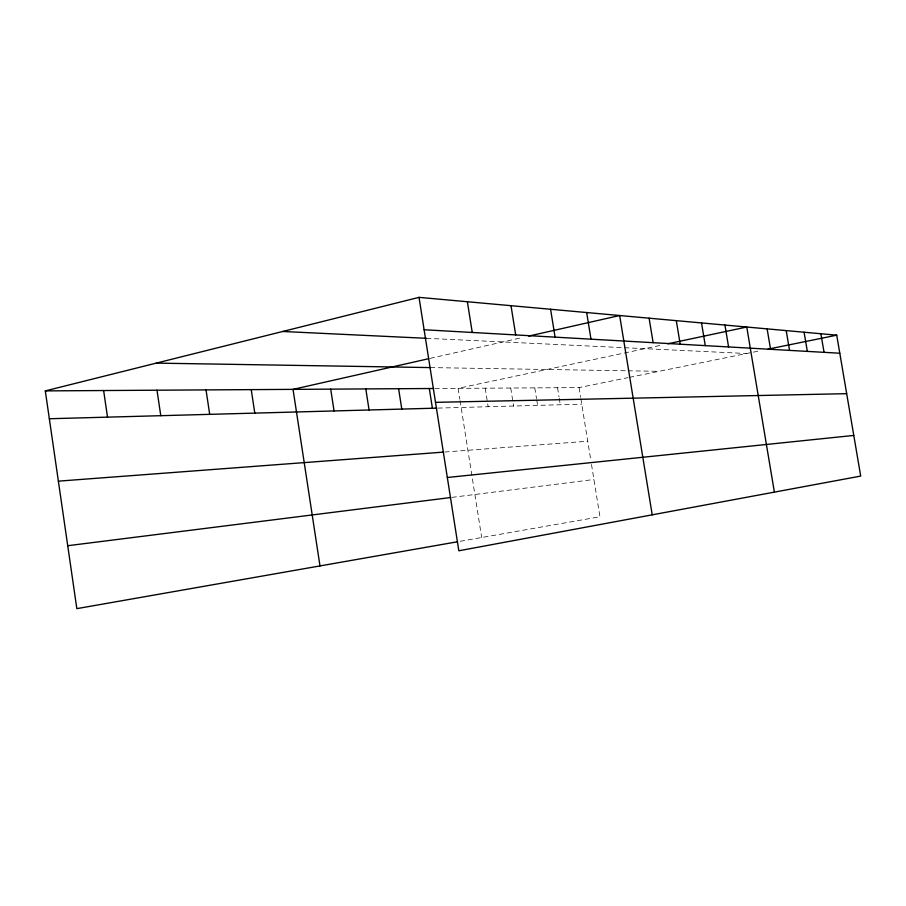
<?xml version="1.0" encoding="UTF-8"?>
<svg xmlns="http://www.w3.org/2000/svg" width="906" height="906" viewBox="0 0 906 906"><rect width="100%" height="100%" fill="white"/><g stroke="black" fill="none" stroke-linecap="round" stroke-linejoin="round"><path stroke-width="0.68" stroke-dasharray="4.53 3.4" d="M430.067 358.38L521.89 337.632M659.715 345.514L458.119 388.346L459.852 399.274M434.801 388.493L579.07 387.598L628.005 377.643M629.364 377.372L751.969 352.423M753.316 352.151L760.032 350.781M460.191 541.29L599.953 516.748L591.052 461.732M451.913 497.371L593.928 479.5M444.778 452.015L587.745 441.222M437.881 408.096L581.743 404.167M430.373 367.587L626.601 370.781M627.994 370.803L659.138 371.313M426.5 338.312L746.589 353.51M579.07 387.598L580.633 397.258M580.848 398.64L590.837 460.361M557.541 387.734L559.013 396.896M559.229 398.21L560.282 404.744M534.789 387.881L536.522 398.64M536.737 399.988L537.598 405.367M510.724 388.028L513.589 406.024M485.208 388.176L488.153 406.726M460.067 400.633L481.675 537.518"/><path stroke-width="1.36" d="M457.507 541.765L76.84 608.639L45.3 390.894L419.025 297.361L836.725 335.175L860.7 476.08L458.832 550.78L419.025 297.361M428.719 358.697L293.034 389.365L319.988 565.922M528.696 336.092L619.659 315.526L652.218 514.835M667.835 343.793L746.759 327.032L774.381 492.117M768.107 349.138L836.725 335.175M67.724 545.718L450.565 497.541M447.326 477.496L853.78 435.435M58.369 481.154L443.419 452.117M49.332 418.742L436.511 408.142M435.514 402.343L846.68 393.668M45.3 390.894L433.43 388.504M156.285 363.113L430.373 367.587M282.695 331.483L426.5 338.312M424.11 329.75L839.794 353.227M820.893 333.736L824.052 352.343M804.086 332.219L807.337 351.403M786.204 330.599L789.534 350.395M767.133 328.878L770.564 349.32M724.936 325.05L728.583 346.953M701.516 322.932L705.287 345.628M676.306 320.656L680.202 344.212M649.104 318.187L653.135 342.683M586.658 312.536L590.984 339.172M550.588 309.274L555.084 337.145M511.007 305.696L515.684 334.926M467.371 301.743L472.241 332.468M429.308 388.527L432.411 408.255M398.606 388.719L401.788 409.093M365.809 388.923L369.07 409.988M330.701 389.138L334.054 410.95M251.234 389.625L254.79 413.113M206.024 389.897L209.694 414.348M156.998 390.203L160.781 415.695M103.624 390.531L107.52 417.145"/></g></svg>
